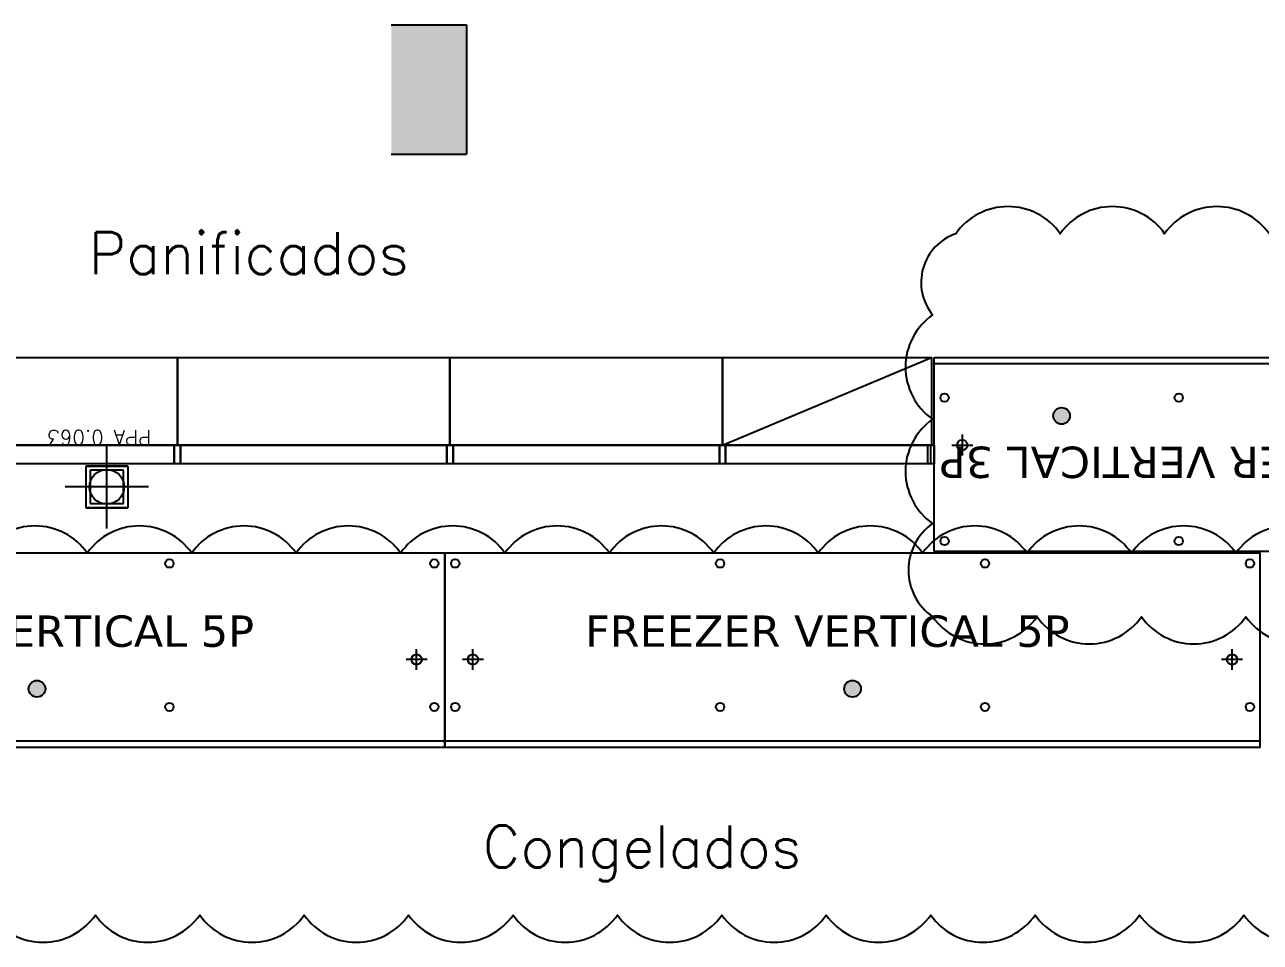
# Model space of a CAD drawing. Header units: metres. Extents: x 95 to 486, y 2972 to 3465.
# Drawn here: x 223.18 to 229.1, y 3390.57 to 3394.96 of the extents above; entities that cross this region are included whole.
import ezdxf
from ezdxf.enums import TextEntityAlignment as Align

# ---------------------------------------------------------------- set-up
doc = ezdxf.new("R2010")
doc.units = ezdxf.units.M
for name, color, linetype in [('0_MUROS', 7, 'Continuous'), ('A-CARPINTERIA METALICA', 1, 'Continuous'), ('E_EXHIBIDORAS', 1, 'Continuous'), ('E_GONDOLAS', 1, 'Continuous'), ('I_DESAGUES', 224, 'Continuous'), ('T_TEXTOS', 3, 'Continuous'), ('T_TEXTOS-EQUIPAMIENTO', 5, 'Continuous')]:
    doc.layers.add(name, color=color, linetype=linetype)
doc.styles.add('ROMANS', font='romans.shx', dxfattribs={"width": 0.8, "height": 0.15})

# ---------------------------------------------------------------- blocks, each defined once
blk = doc.blocks.new('ppa 0.063')
at = {"layer": 'I_DESAGUES'}
for p, q in [((344.6073, -182.2272), (344.6073, -182.6272)), ((344.5073, -182.5273), (344.5073, -182.3272)), ((344.5073, -182.5273), (344.5073, -182.3272)), ((344.5073, -182.5273), (344.5073, -182.3272)), ((344.5073, -182.5273), (344.5073, -182.3272)), ((344.5073, -182.3272), (344.7073, -182.3272)), ((344.7073, -182.3272), (344.5073, -182.3272)), ((344.7073, -182.5273), (344.7073, -182.3272)), ((344.6873, -182.3472), (344.5273, -182.3472)), ((344.5273, -182.3472), (344.5273, -182.5073)), ((344.6873, -182.5073), (344.6873, -182.3472)), ((344.4073, -182.4272), (344.8073, -182.4272)), ((344.5273, -182.5073), (344.6873, -182.5073)), ((344.7073, -182.5273), (344.5073, -182.5273)), ((344.5073, -182.5273), (344.7073, -182.5273))]:
    blk.add_line(p, q, dxfattribs=at)
blk.add_circle((344.6073, -182.4272), 0.0833, dxfattribs=at)
at = {"layer": 'I_DESAGUES', "style": 'ROMANS'}
blk.add_text('PPA 0.063', height=0.07, dxfattribs=at).set_placement((344.643, -182.6636), align=Align.MIDDLE_CENTER)
blk = doc.blocks.new('FREEZER 5P')
at = {"layer": 'E_EXHIBIDORAS'}
blk.add_hatch(color=256, dxfattribs=at).paths.add_polyline_path([(473.6697, 76.7128, 1), (473.5897, 76.7128, 1)])
for p, q in [((471.8122, 76.8028), (471.8122, 76.9028)), ((475.4472, 76.8028), (475.4472, 76.9028)), ((471.8622, 76.8528), (471.7622, 76.8528)), ((475.4972, 76.8528), (475.3972, 76.8528)), ((471.6772, 76.4628), (475.5822, 76.4628))]:
    blk.add_line(p, q, dxfattribs=at)
blk.add_lwpolyline([(471.6772, 76.4328), (475.5822, 76.4328), (475.5822, 77.3628), (471.6772, 77.3628), (471.6772, 76.4328)], dxfattribs=at)
for centre, radius in [((471.7272, 77.3128), 0.02), ((472.9956, 77.3128), 0.02), ((474.2639, 77.3128), 0.02), ((475.5322, 77.3128), 0.02), ((471.8122, 76.8528), 0.025), ((475.4472, 76.8528), 0.025), ((473.6297, 76.7128), 0.04), ((471.7272, 76.6258), 0.02), ((472.9956, 76.6258), 0.02), ((474.2639, 76.6258), 0.02), ((475.5322, 76.6258), 0.02)]:
    blk.add_circle(centre, radius, dxfattribs=at)
at = {"layer": 'T_TEXTOS-EQUIPAMIENTO', "color": 5, "insert": (472.349, 77.0637), "char_height": 0.15, "width": 2.495107, "attachment_point": 1}
blk.add_mtext('{\\fVerdana|b0|i0|c0|p34;FREEZER VERTICAL 5P}', dxfattribs=at)
blk = doc.blocks.new('freezer 3p')
at = {"layer": 'E_EXHIBIDORAS'}
blk.add_hatch(color=256, dxfattribs=at).paths.add_polyline_path([(8894.4531, 2554.0794, 1), (8894.3731, 2554.0794, 1)])
for p, q in [((8892.6809, 2554.7294), (8895.0239, 2554.7294)), ((8892.6809, 2553.7994), (8892.6809, 2554.7294)), ((8895.0239, 2554.7294), (8895.0239, 2553.7994)), ((8892.8159, 2554.1693), (8892.8159, 2554.2693)), ((8894.8889, 2554.1694), (8894.8889, 2554.2694)), ((8892.8659, 2554.2193), (8892.7659, 2554.2193)), ((8894.9389, 2554.2194), (8894.8389, 2554.2194)), ((8895.0239, 2553.7994), (8892.6809, 2553.7994)), ((8892.681, 2553.8294), (8895.0239, 2553.8294))]:
    blk.add_line(p, q, dxfattribs=at)
for centre, radius in [((8892.7309, 2554.6794), 0.02), ((8893.8524, 2554.6794), 0.02), ((8894.9739, 2554.6794), 0.02), ((8892.8159, 2554.2193), 0.025), ((8894.8889, 2554.2194), 0.025), ((8894.4131, 2554.0794), 0.04), ((8892.7309, 2553.9924), 0.02), ((8893.8524, 2553.9924), 0.02), ((8894.9739, 2553.9924), 0.02)]:
    blk.add_circle(centre, radius, dxfattribs=at)
at = {"layer": 'E_EXHIBIDORAS', "color": 5, "insert": (8892.6763, 2554.3772), "char_height": 0.15, "width": 2.495107, "attachment_point": 1}
blk.add_mtext('{\\fVerdana|b0|i0|c0|p34;FREEZER VERTICAL 3P}', dxfattribs=at)

msp = doc.modelspace()

# ---------------------------------------------------------------- hatches: boundary and pattern name
at = {"layer": '0_MUROS'}
msp.add_hatch(color=256, dxfattribs=at).paths.add_polyline_path([(225.2986, 3394.9645), (224.9386, 3394.9645), (224.9386, 3394.3445), (225.2986, 3394.3445)])

# ---------------------------------------------------------------- linework, layer by layer
for points in [[(229.142, 3393.9629, 0.520567), (228.642, 3393.9629, 0.520567), (228.142, 3393.9629, 0.520567), (227.642, 3393.9629, 0.520567), (227.5311, 3393.5739, 0.520567), (227.5311, 3393.0739, 0.520567), (227.5311, 3392.5739, 0.520567), (227.5311, 3392.1276, 0.520567), (228.0311, 3392.1276, 0.520567), (228.5311, 3392.1276, 0.520567), (229.0311, 3392.1276, 0.520567), (229.5311, 3392.1276, 0.520567)], [(229.4831, 3392.4326, 0.520567), (228.9831, 3392.4326, 0.520567), (228.4831, 3392.4326, 0.520567), (227.9831, 3392.4326, 0.520567), (227.4831, 3392.4326, 0.520567), (226.9831, 3392.4326, 0.520567), (226.4831, 3392.4326, 0.520567), (225.9831, 3392.4326, 0.520567), (225.4831, 3392.4326, 0.520567), (224.9831, 3392.4326, 0.520567), (224.4831, 3392.4326, 0.520567), (223.9831, 3392.4326, 0.520567), (223.4831, 3392.4326, 0.520567), (222.9831, 3392.4326, 0.520567)], [(223.0218, 3390.6977, 0.520567), (223.5218, 3390.6977, 0.520567), (224.0218, 3390.6977, 0.520567), (224.5218, 3390.6977, 0.520567), (225.0218, 3390.6977, 0.520567), (225.5218, 3390.6977, 0.520567), (226.0218, 3390.6977, 0.520567), (226.5218, 3390.6977, 0.520567), (227.0218, 3390.6977, 0.520567), (227.5218, 3390.6977, 0.520567), (228.0218, 3390.6977, 0.520567), (228.5218, 3390.6977, 0.520567), (229.0218, 3390.6977, 0.520567), (229.5218, 3390.6977, 0.520567)]]:
    msp.add_lwpolyline(points, format="xyb")
for p, q in [((224.9386, 3394.9645), (225.2986, 3394.9645)), ((225.2986, 3394.9645), (225.2986, 3394.3445)), ((224.9386, 3394.3445), (225.2986, 3394.3445))]:
    msp.add_line(p, q, dxfattribs=at)
at = {"layer": 'A-CARPINTERIA METALICA', "ltscale": 0.25}
msp.add_line((226.5251, 3392.9501), (227.5249, 3393.3701), dxfattribs=at)
at = {"layer": 'E_GONDOLAS'}
for points in [[(223.9149, 3392.9501), (222.6099, 3392.9501), (222.6099, 3393.3701), (223.9149, 3393.3701)], [(225.2199, 3392.9501), (223.9149, 3392.9501), (223.9149, 3393.3701), (225.2199, 3393.3701)], [(226.5249, 3392.9501), (225.2199, 3392.9501), (225.2199, 3393.3701), (226.5249, 3393.3701)], [(227.5249, 3392.9501), (226.5249, 3392.9501), (226.5249, 3393.3701), (227.5249, 3393.3701)]]:
    msp.add_lwpolyline(points, close=True, dxfattribs=at)
at = {"layer": 'E_GONDOLAS', "color": 3}
for points in [[(223.8999, 3392.8601), (222.6249, 3392.8601), (222.6249, 3392.9501), (223.8999, 3392.9501)], [(223.9299, 3392.8601), (223.8999, 3392.8601), (223.8999, 3392.9501), (223.9299, 3392.9501)], [(223.9299, 3392.8601), (223.8999, 3392.8601), (223.8999, 3392.9501), (223.9299, 3392.9501)], [(225.2049, 3392.8601), (223.9299, 3392.8601), (223.9299, 3392.9501), (225.2049, 3392.9501)], [(225.2349, 3392.8601), (225.2049, 3392.8601), (225.2049, 3392.9501), (225.2349, 3392.9501)], [(225.2349, 3392.8601), (225.2049, 3392.8601), (225.2049, 3392.9501), (225.2349, 3392.9501)], [(226.5099, 3392.8601), (225.2349, 3392.8601), (225.2349, 3392.9501), (226.5099, 3392.9501)], [(226.5399, 3392.8601), (226.5099, 3392.8601), (226.5099, 3392.9501), (226.5399, 3392.9501)], [(226.5399, 3392.8601), (226.5099, 3392.8601), (226.5099, 3392.9501), (226.5399, 3392.9501)], [(227.5205, 3392.8601), (226.5399, 3392.8601), (226.5399, 3392.9501), (227.5205, 3392.9501)], [(227.5379, 3392.8601), (227.5079, 3392.8601), (227.5079, 3392.9501), (227.5379, 3392.9501)]]:
    msp.add_lwpolyline(points, close=True, dxfattribs=at)

# ---------------------------------------------------------------- block references
at = {"layer": 'E_EXHIBIDORAS'}
for name, p, rotation in [('freezer 3p', (9122.5618, 5947.1695), 180), ('FREEZER 5P', (-250.3873, 3315.07), 359.9999815321289), ('FREEZER 5P', (-246.4823, 3315.07), 359.9999815321289)]:
    msp.add_blockref(name, p, dxfattribs=dict(at, rotation=rotation))
at = {"layer": 'I_DESAGUES', "rotation": 180}
msp.add_blockref('ppa 0.063', (568.1839, 3210.3224), dxfattribs=at)

# ---------------------------------------------------------------- texts
at = {"layer": 'T_TEXTOS', "style": 'ROMANS'}
for s, p in [('Panificados', (223.4896, 3393.7695)), ('Congelados', (225.3769, 3390.9266))]:
    msp.add_text(s, height=0.2, dxfattribs=at).set_placement(p)

doc.saveas('drawing.dxf')
